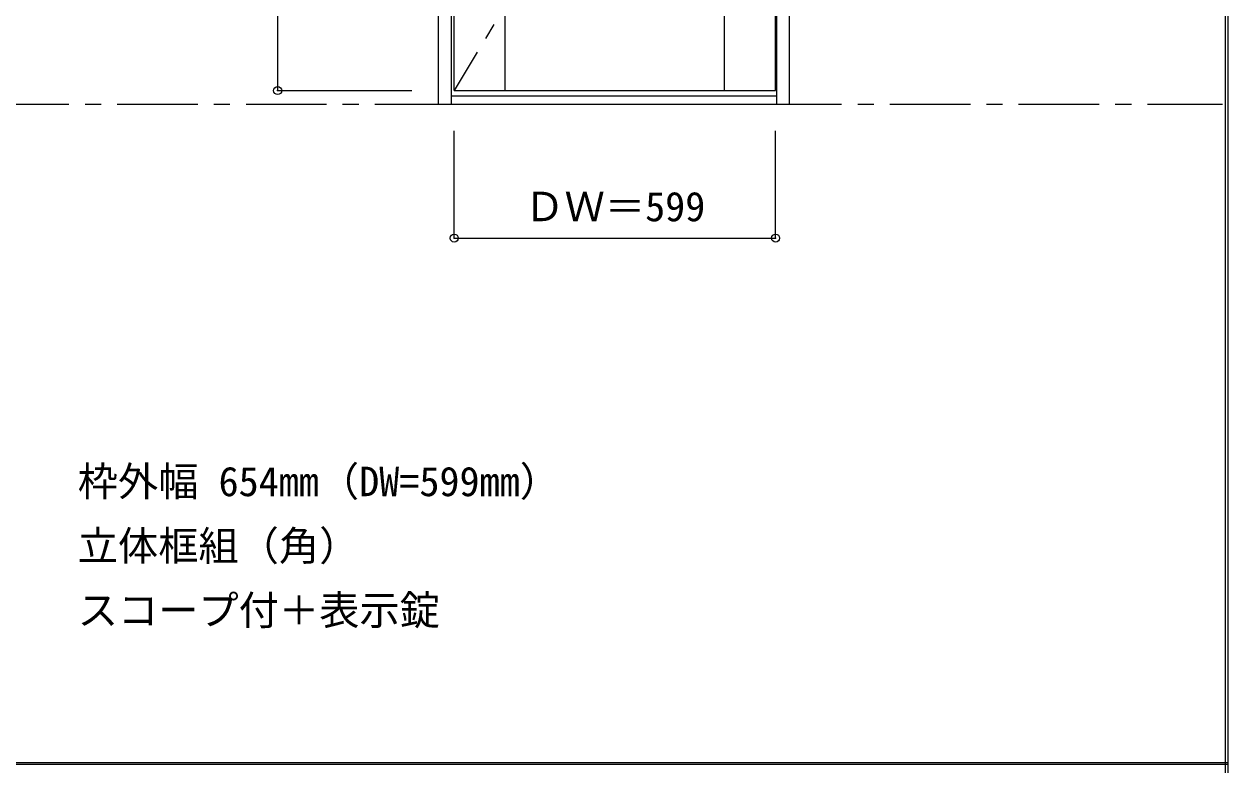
# Model space of a CAD drawing. Units: millimetres, scale not verified. Extents: x -6000 to 5700, y -4307 to 4260.
# Drawn here: x 3456 to 5700, y 186 to 1567 of the extents above; entities that cross this region are included whole.
import ezdxf
from ezdxf.enums import TextEntityAlignment as Align

# ---------------------------------------------------------------- set-up
doc = ezdxf.new("R2010")
doc.units = ezdxf.units.MM
doc.header["$LTSCALE"] = 30
doc.header["$PDMODE"] = 32
doc.header["$PDSIZE"] = 15
doc.linetypes.add('CHAIN1', pattern=[8, 5, -1, 1, -1])
doc.linetypes.add('CHAIN2', pattern=[12, 9, -1, 1, -1])
for name, color, linetype in [('0-1_通り芯', 7, 'CHAIN1'), ('0-2_扉', 7, 'Continuous'), ('0-4_枠', 3, 'Continuous'), ('0-7', 7, 'CHAIN2'), ('0-A_文字', 7, 'Continuous'), ('0-B_寸法', 7, 'Continuous'), ('F-1_枠', 6, 'Continuous')]:
    doc.layers.add(name, color=color, linetype=linetype)
doc.styles.add('ＭＳ ゴシック', font='')
doc.styles.get('ＭＳ ゴシック').set_extended_font_data('MS Gothic')

msp = doc.modelspace()

# ---------------------------------------------------------------- linework, layer by layer
at = {"layer": '0-1_通り芯'}
msp.add_line((-5490, 1418), (5690, 1418), dxfattribs=at)
at = {"layer": '0-2_扉'}
for p, q in [((4258, 1443), (4258, 3438)), ((4762, 1443), (4762, 3438)), ((4857, 1443), (4857, 3438)), ((4353, 1443), (4353, 2394.73)), ((4258, 1443), (4857, 1443))]:
    msp.add_line(p, q, dxfattribs=at)
at = {"layer": '0-4_枠'}
for p, q in [((4229, 1418), (4229, 3465)), ((4883, 1418), (4883, 3465)), ((4253, 1418), (4253, 3441)), ((4859, 1418), (4859, 3441)), ((4229, 1418), (4883, 1418)), ((4253, 1433), (4859, 1433))]:
    msp.add_line(p, q, dxfattribs=at)
at = {"layer": '0-7'}
msp.add_lwpolyline([(4258, 3438), (4857, 2440.5), (4258, 1443)], dxfattribs=at)
at = {"layer": '0-B_寸法', "color": 4}
for p, q in [((3929, 3438), (3929, 1443)), ((3929, 1443), (4179, 1443)), ((4258, 1168), (4258, 1368)), ((4857, 1168), (4857, 1368)), ((4258, 1168), (4857, 1168))]:
    msp.add_line(p, q, dxfattribs=at)
at = {"layer": '0-B_寸法'}
for p in [(3929, 1443), (4258, 1168), (4857, 1168)]:
    msp.add_point(p, dxfattribs=at)
at = {"layer": 'F-1_枠'}
for p, q in [((5695, 4175), (5695, -4205)), ((5700, 4175), (5700, -4205)), ((-6000, 190.5), (5700, 190.5)), ((-6000, 187.5), (5700, 187.5))]:
    msp.add_line(p, q, dxfattribs=at)

# ---------------------------------------------------------------- texts
at = {"layer": '0-A_文字', "style": 'ＭＳ ゴシック'}
for s, p in [('枠外幅 654mm（DW=599mm）', (3556.4, 670.5)), ('立体框組（角）', (3556.4, 550.5)), ('スコープ付＋表示錠', (3556.4, 430.5))]:
    msp.add_text(s, height=54.99, dxfattribs=at).set_placement(p, align=Align.BOTTOM_LEFT)
at = {"layer": '0-B_寸法', "style": 'ＭＳ ゴシック'}
msp.add_text('ＤＷ＝599', height=54.99, dxfattribs=at).set_placement((4388.75, 1183), align=Align.BOTTOM_LEFT)

doc.saveas('drawing.dxf')
